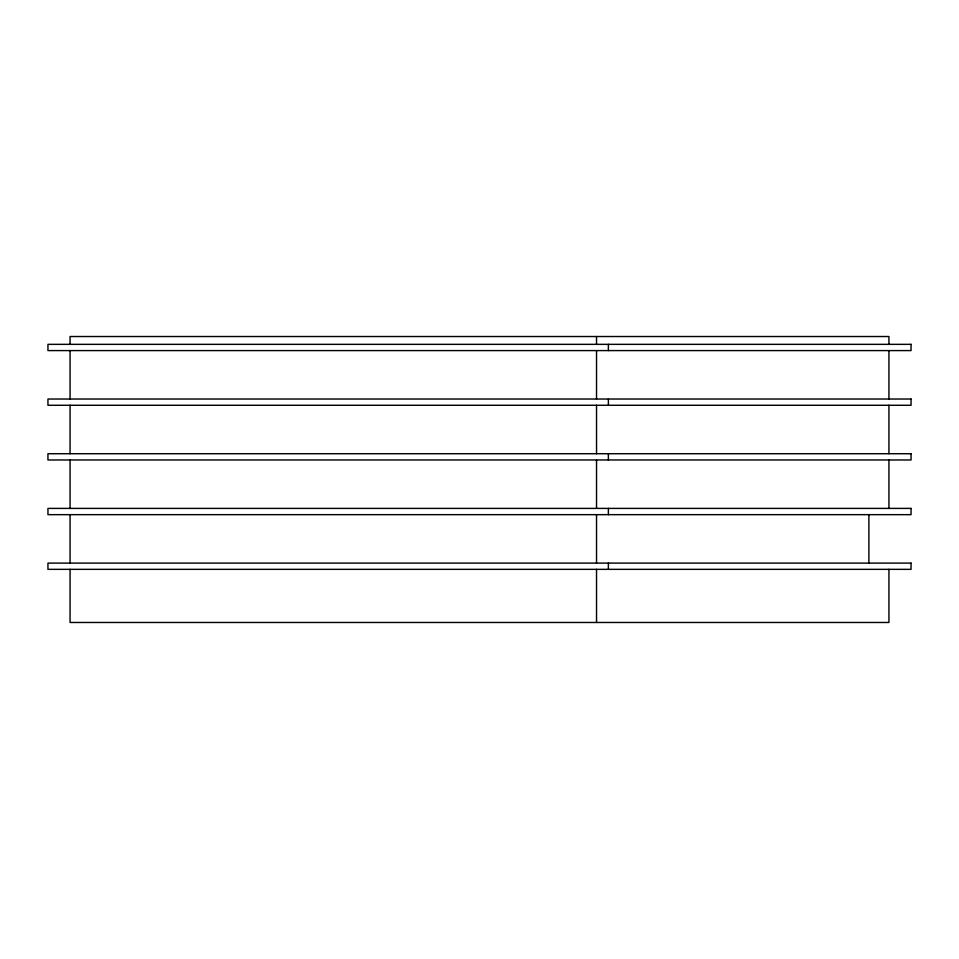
<?xml version="1.0" encoding="UTF-8"?>
<svg xmlns="http://www.w3.org/2000/svg" width="959" height="959" viewBox="0 0 959 959"><rect width="100%" height="100%" fill="white"/><g stroke="black" fill="none" stroke-linecap="round" stroke-linejoin="round"><path stroke-width="1.44" d="M888.933 344.341L888.933 336.525L70.067 336.525L70.067 344.341M888.933 350.586L888.933 399.028M888.933 405.273L888.933 453.715M888.933 459.972L888.933 508.402M888.933 569.346L888.933 622.475L70.067 622.475L70.067 569.346M868.89 514.659L868.89 563.101M608.378 344.341L608.378 350.586M608.378 399.028L608.378 405.273M608.378 453.715L608.378 459.972M608.378 508.402L608.378 514.659M608.378 563.101L608.378 569.346M596.534 336.525L596.534 344.341M596.534 350.586L596.534 399.028M596.534 405.273L596.534 453.715M596.534 459.972L596.534 508.402M596.534 514.659L596.534 563.101M596.534 569.346L596.534 622.475M70.067 350.586L70.067 399.028M70.067 405.273L70.067 453.715M70.067 459.972L70.067 508.402M70.067 514.659L70.067 563.101M911.05 344.341L47.95 344.341L47.95 350.586L911.05 350.586L911.05 344.341M911.05 399.028L47.95 399.028L47.95 405.273L911.05 405.273L911.05 399.028M911.05 453.715L47.95 453.715L47.95 459.972L911.05 459.972L911.05 453.715M911.05 508.402L47.95 508.402L47.95 514.659L911.05 514.659L911.05 508.402M911.05 563.101L47.95 563.101L47.95 569.346L911.05 569.346L911.05 563.101"/></g></svg>
